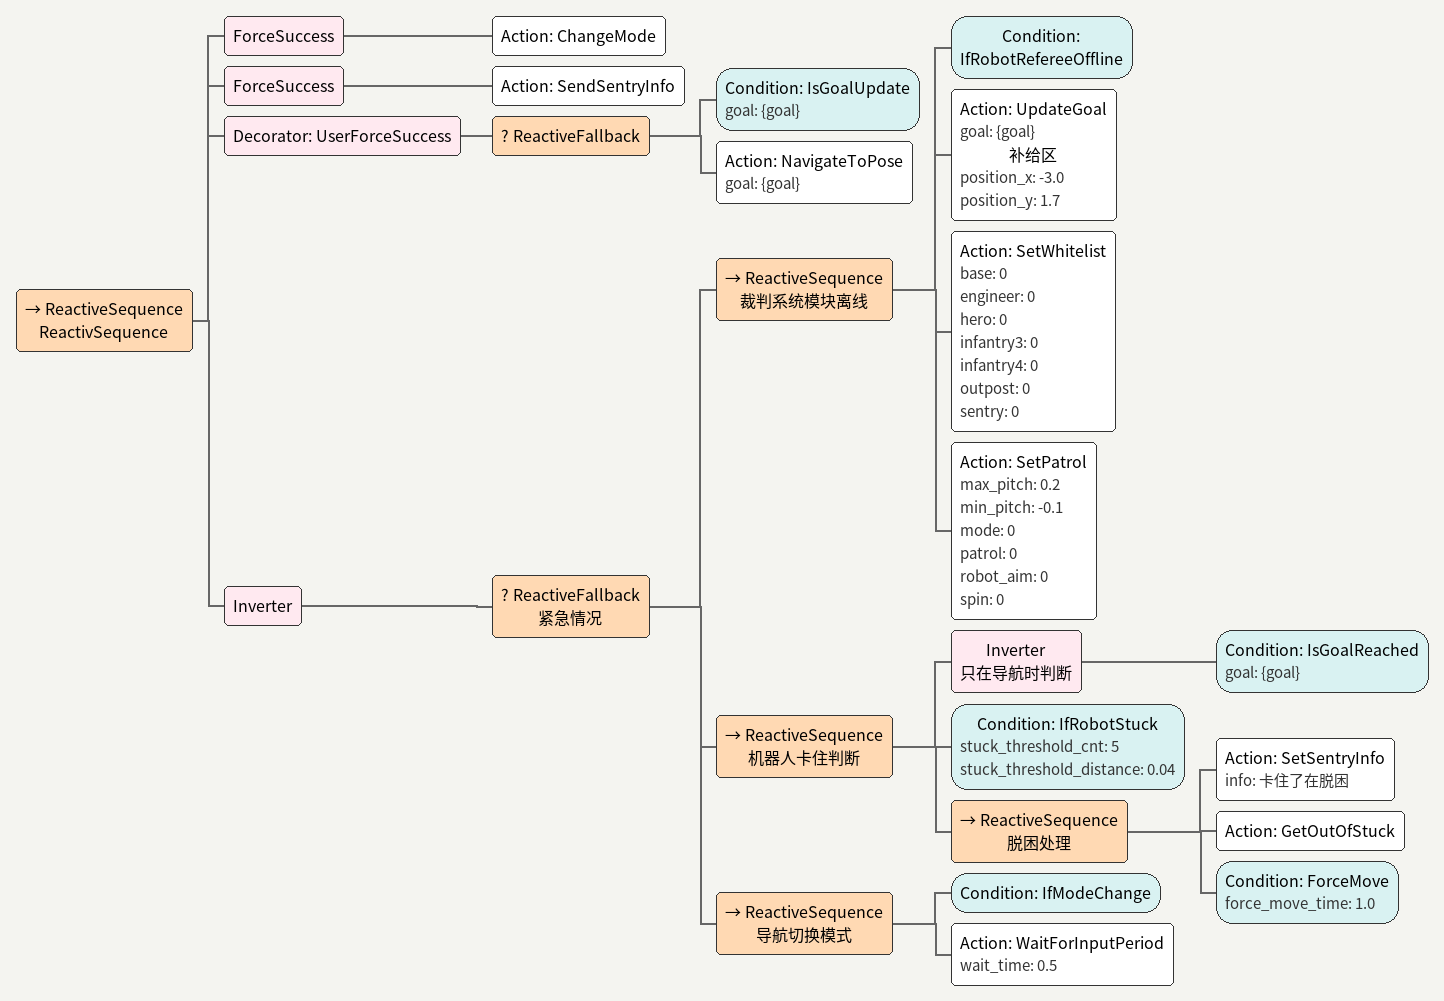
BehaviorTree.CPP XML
<ReactiveSequence name="ReactivSequence">
    <ForceSuccess>
        <Action ID="ChangeMode"/>
    </ForceSuccess>
    <ForceSuccess>
        <Action ID="SendSentryInfo"/>
    </ForceSuccess>
    <Decorator ID="UserForceSuccess">
        <ReactiveFallback>
            <Condition ID="IsGoalUpdate" goal="{goal}"/>
            <Action ID="NavigateToPose" goal="{goal}"/>
        </ReactiveFallback>
    </Decorator>
    <Inverter>
        <ReactiveFallback name="紧急情况">
            <ReactiveSequence name="裁判系统模块离线">
                <Condition ID="IfRobotRefereeOffline"/>
                <Action ID="UpdateGoal" goal="{goal}" name="补给区" position_x="-3.0" position_y="1.7"/>
                <Action ID="SetWhitelist" base="0" engineer="0" hero="0" infantry3="0" infantry4="0" outpost="0" sentry="0"/>
                <Action ID="SetPatrol" max_pitch="0.2" min_pitch="-0.1" mode="0" patrol="0" robot_aim="0" spin="0"/>
            </ReactiveSequence>
            <ReactiveSequence name="机器人卡住判断">
                <Inverter name="只在导航时判断">
                    <Condition ID="IsGoalReached" goal="{goal}"/>
                </Inverter>
                <Condition ID="IfRobotStuck" stuck_threshold_cnt="5" stuck_threshold_distance="0.04"/>
                <ReactiveSequence name="脱困处理">
                    <Action ID="SetSentryInfo" info="卡住了在脱困"/>
                    <Action ID="GetOutOfStuck"/>
                    <Condition ID="ForceMove" force_move_time="1.0"/>
                </ReactiveSequence>
            </ReactiveSequence>
            <ReactiveSequence name="导航切换模式">
                <Condition ID="IfModeChange"/>
                <Action ID="WaitForInputPeriod" wait_time="0.5"/>
            </ReactiveSequence>
        </ReactiveFallback>
    </Inverter>
</ReactiveSequence>
